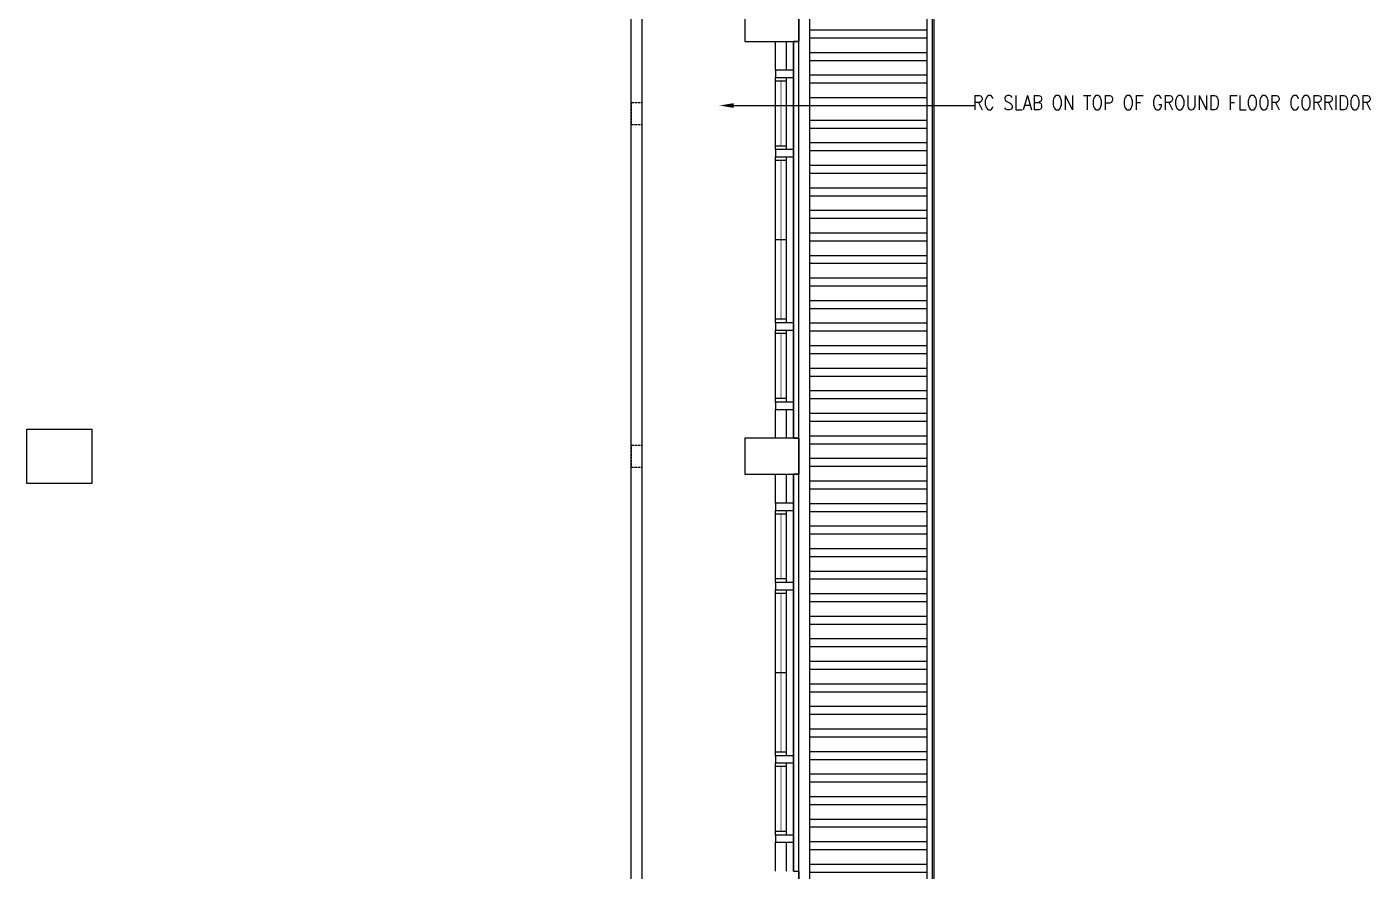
# Model space of a CAD drawing. Header units: feet. Extents: x 1407108 to 2957709, y -1501070 to -681589.
# Drawn here: x 1640010 to 1658625, y -832174 to -820472 of the extents above; entities that cross this region are included whole.
import ezdxf

# ---------------------------------------------------------------- set-up
doc = ezdxf.new("R2010")
doc.units = ezdxf.units.FT
doc.header["$LTSCALE"] = 13
doc.header["$MEASUREMENT"] = 0
doc.linetypes.add('DASHED2', pattern=[0.375, 0.25, -0.125])
doc.linetypes.add('HIDDEN2', pattern=[0.1875, 0.125, -0.0625])
doc.layers.get('0').update_dxf_attribs({"linetype": 'CONTINUOUS'})
for name, color, linetype in [('COL', 3, 'CONTINUOUS'), ('DEMOLISH-WORKS', 8, 'DASHED2'), ('FLASH', 35, 'CONTINUOUS'), ('LINE', 7, 'CONTINUOUS'), ('SPEC', 7, 'CONTINUOUS'), ('WALL', 2, 'CONTINUOUS'), ('WIN', 5, 'CONTINUOUS')]:
    doc.layers.add(name, color=color, linetype=linetype)
doc.styles.add('ROMANS', font='romans')

msp = doc.modelspace()

# ---------------------------------------------------------------- hatches: boundary and pattern name
at = {"layer": 'DEMOLISH-WORKS', "ltscale": 0.7}
h = msp.add_hatch(dxfattribs=at)
h.set_pattern_fill('STEEL', color=8, scale=2500, angle=315, style=0)
h.set_pattern_definition([(0, (0, 0), (1e-13, 312.5), []), (0, (110.5, 110.5), (1e-13, 312.5), [])])
h.paths.add_polyline_path([(1650860.2, -838349.1), (1652485.2, -838349.1), (1652485.2, -814599.1), (1650860.2, -814599.1)])

# ---------------------------------------------------------------- linework, layer by layer
at = {"color": 9}
for p, q in [((1650635.2, -826174.1), (1650635.2, -820674.1)), ((1650635.2, -832174.1), (1650635.2, -826674.1))]:
    msp.add_line(p, q, dxfattribs=at)
at = {"layer": 'COL'}
for points in [[(1650710.2, -820174.1), (1649960.2, -820174.1), (1649960.2, -820674.1), (1650710.2, -820674.1)], [(1640010.2, -826049.1), (1640910.2, -826049.1), (1640910.2, -826799.1), (1640010.2, -826799.1)], [(1650710.2, -826174.1), (1649960.2, -826174.1), (1649960.2, -826674.1), (1650710.2, -826674.1)]]:
    msp.add_lwpolyline(points, close=True, dxfattribs=at)
at = {"layer": 'COL', "color": 8, "linetype": 'HIDDEN2'}
for points in [[(1648385.2, -821824.1), (1648535.2, -821824.1), (1648535.2, -821524.1), (1648385.2, -821524.1)], [(1648385.2, -826574.1), (1648535.2, -826574.1), (1648535.2, -826274.1), (1648385.2, -826274.1)]]:
    msp.add_lwpolyline(points, close=True, dxfattribs=at)
at = {"layer": 'DEMOLISH-WORKS', "color": 8, "ltscale": 0.7}
for p, q in [((1652485.2, -838349.1), (1652485.2, -814599.1)), ((1652560.2, -838349.1), (1652560.2, -814599.1)), ((1652585.2, -838349.1), (1652585.2, -814599.1))]:
    msp.add_line(p, q, dxfattribs=at)
msp.add_lwpolyline([(1652485.2, -814599.1), (1650710.2, -814599.1), (1650710.2, -814674.1), (1650635.2, -814674.1), (1650635.2, -820174.1), (1650710.2, -820174.1), (1650710.2, -820674.1), (1650635.2, -820674.1), (1650635.2, -826174.1), (1650710.2, -826174.1), (1650710.2, -826674.1), (1650635.2, -826674.1), (1650635.2, -832174.1), (1650710.2, -832174.1), (1650710.2, -832674.1), (1650635.2, -832674.1), (1650635.2, -838174.1), (1650710.2, -838174.1), (1650710.2, -838349.1), (1652485.2, -838349.1), (1652485.2, -814599.1)], dxfattribs=at)
at = {"layer": 'FLASH', "color": 32, "linetype": 'Continuous'}
msp.add_line((1650860.2, -838349.1), (1650860.2, -814599.1), dxfattribs=at)
at = {"layer": 'LINE', "color": 8, "linetype": 'Continuous'}
msp.add_line((1650710.2, -832674.1), (1650710.2, -814674.1), dxfattribs=at)
at = {"layer": 'LINE', "color": 7}
msp.add_line((1649806.9, -821562.5), (1653156, -821562.5), dxfattribs=at)
msp.add_solid([(1649806.9, -821595.8), (1649806.9, -821529.2), (1649606.9, -821562.5)], dxfattribs=at)
at = {"layer": 'WALL', "color": 1}
for p, q in [((1648385.2, -838349.1), (1648385.2, -819499.1)), ((1648535.2, -838349.1), (1648535.2, -819499.1))]:
    msp.add_line(p, q, dxfattribs=at)
at = {"layer": 'WALL'}
for p, q in [((1650385.2, -821074.1), (1650385.2, -820674.1)), ((1650535.2, -821074.1), (1650535.2, -820674.1)), ((1650385.2, -826174.1), (1650385.2, -825774.1)), ((1650535.2, -826174.1), (1650535.2, -825774.1)), ((1650385.2, -827074.1), (1650385.2, -826674.1)), ((1650535.2, -827074.1), (1650535.2, -826674.1)), ((1650385.2, -832174.1), (1650385.2, -831774.1)), ((1650535.2, -832174.1), (1650535.2, -831774.1))]:
    msp.add_line(p, q, dxfattribs=at)
for points in [[(1650635.2, -821074.1), (1650385.2, -821074.1), (1650385.2, -821174.1), (1650635.2, -821174.1)], [(1650635.2, -822174.1), (1650385.2, -822174.1), (1650385.2, -822274.1), (1650635.2, -822274.1)], [(1650635.2, -824574.1), (1650385.2, -824574.1), (1650385.2, -824674.1), (1650635.2, -824674.1)], [(1650635.2, -825674.1), (1650385.2, -825674.1), (1650385.2, -825774.1), (1650635.2, -825774.1)], [(1650635.2, -827074.1), (1650385.2, -827074.1), (1650385.2, -827174.1), (1650635.2, -827174.1)], [(1650635.2, -828174.1), (1650385.2, -828174.1), (1650385.2, -828274.1), (1650635.2, -828274.1)], [(1650635.2, -830574.1), (1650385.2, -830574.1), (1650385.2, -830674.1), (1650635.2, -830674.1)], [(1650635.2, -831674.1), (1650385.2, -831674.1), (1650385.2, -831774.1), (1650635.2, -831774.1)]]:
    msp.add_lwpolyline(points, close=True, dxfattribs=at)
at = {"layer": 'WIN'}
for p, q in [((1650385.2, -822174.1), (1650385.2, -821174.1)), ((1650535.2, -821224.1), (1650385.2, -821224.1)), ((1650535.2, -822174.1), (1650535.2, -821174.1)), ((1650535.2, -822124.1), (1650385.2, -822124.1)), ((1650385.2, -824574.1), (1650385.2, -822274.1)), ((1650535.2, -822324.1), (1650385.2, -822324.1)), ((1650535.2, -824574.1), (1650535.2, -822274.1)), ((1650535.2, -823424.1), (1650385.2, -823424.1)), ((1650535.2, -824524.1), (1650385.2, -824524.1)), ((1650385.2, -825674.1), (1650385.2, -824674.1)), ((1650535.2, -824724.1), (1650385.2, -824724.1)), ((1650535.2, -825674.1), (1650535.2, -824674.1)), ((1650535.2, -825624.1), (1650385.2, -825624.1)), ((1650385.2, -828174.1), (1650385.2, -827174.1)), ((1650535.2, -827224.1), (1650385.2, -827224.1)), ((1650535.2, -828174.1), (1650535.2, -827174.1)), ((1650535.2, -828124.1), (1650385.2, -828124.1)), ((1650385.2, -830574.1), (1650385.2, -828274.1)), ((1650535.2, -828324.1), (1650385.2, -828324.1)), ((1650535.2, -830574.1), (1650535.2, -828274.1)), ((1650535.2, -829424.1), (1650385.2, -829424.1)), ((1650535.2, -830524.1), (1650385.2, -830524.1)), ((1650385.2, -831674.1), (1650385.2, -830674.1)), ((1650535.2, -830724.1), (1650385.2, -830724.1)), ((1650535.2, -831674.1), (1650535.2, -830674.1)), ((1650535.2, -831624.1), (1650385.2, -831624.1))]:
    msp.add_line(p, q, dxfattribs=at)
at = {"layer": 'WIN', "const_width": 10, "flags": 128}
for points in [[(1650460.2, -822124.1), (1650460.2, -821224.1)], [(1650460.2, -824524.1), (1650460.2, -822324.1)], [(1650460.2, -824724.1), (1650460.2, -825624.1)], [(1650460.2, -828124.1), (1650460.2, -827224.1)], [(1650460.2, -830524.1), (1650460.2, -828324.1)], [(1650460.2, -830724.1), (1650460.2, -831624.1)]]:
    msp.add_lwpolyline(points, dxfattribs=at)

# ---------------------------------------------------------------- texts
at = {"layer": 'SPEC', "color": 7, "style": 'ROMANS', "width": 0.85}
msp.add_text('RC SLAB ON TOP OF GROUND FLOOR CORRIDOR ', height=200, dxfattribs=at).set_placement((1653117.1, -821623.2))

doc.saveas('drawing.dxf')
